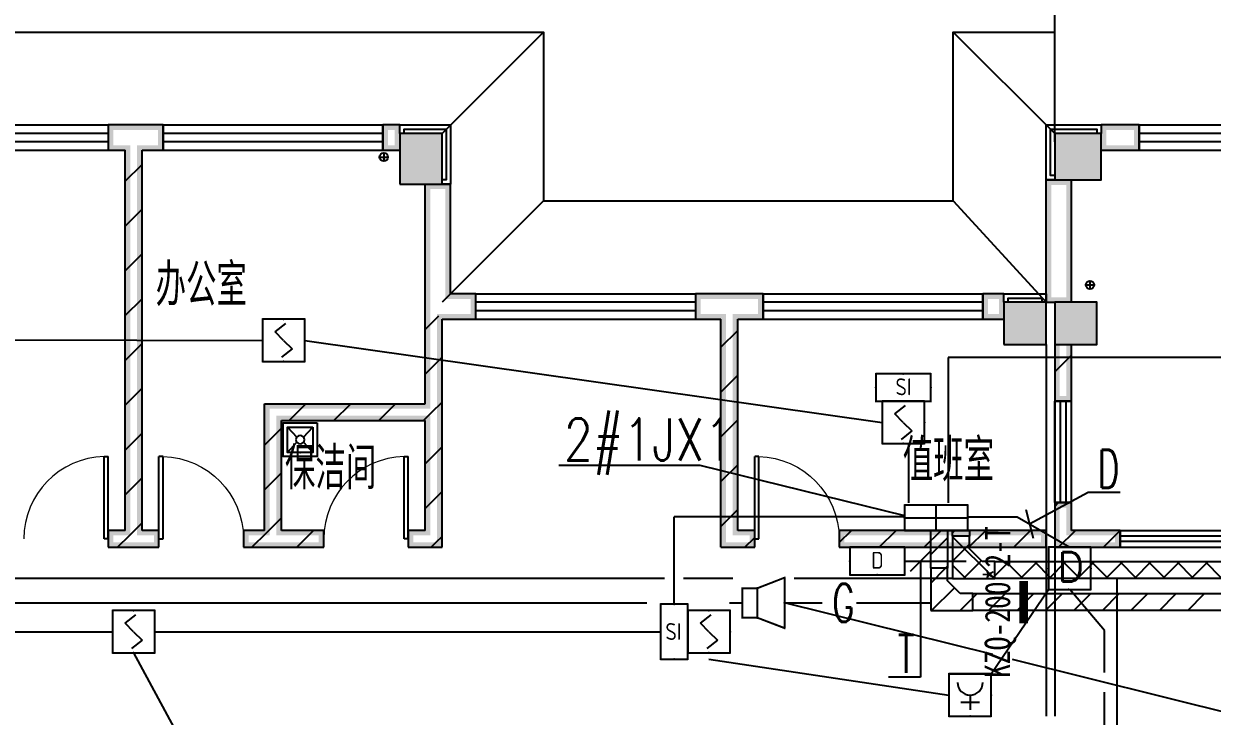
# Model space of a CAD drawing. Extents: x 101023 to 279373, y -114511 to 293844.
# Drawn here: x 169030 to 183095, y -13766 to -5568 of the extents above; entities that cross this region are included whole.
import ezdxf
from ezdxf.enums import TextEntityAlignment as Align

# ---------------------------------------------------------------- set-up
doc = ezdxf.new("R2010")
doc.units = 0
doc.header["$LTSCALE"] = 1000
doc.header["$MEASUREMENT"] = 0
for name, color, linetype in [('A-WALL-PATT', 252, 'Continuous'), ('BZ', 7, 'Continuous'), ('CABLETRAY', 3, 'Continuous'), ('COLUMN', 2, 'Continuous'), ('DIM-消防', 3, 'Continuous'), ('E2-楼梯、坡道', 52, 'Continuous'), ('EQUIP-广播', 3, 'Continuous'), ('EQUIP-消防', 3, 'Continuous'), ('EQUIP-箱柜', 3, 'Continuous'), ('PUB_HATCH', 8, 'Continuous'), ('PUB_TEXT', 7, 'Continuous'), ('PUB_WALL', 2, 'Continuous'), ('SIG_TEXT', 7, 'Continuous'), ('STAIR', 2, 'Continuous'), ('TEL_HATCH', 8, 'Continuous'), ('WALL', 2, 'Continuous'), ('WINDOW', 2, 'Continuous'), ('WIRE-消防', 1, 'Continuous'), ('厨卫', 252, 'Continuous'), ('抗震支吊架', 2, 'Continuous'), ('排水', 153, 'Continuous'), ('看线', 30, 'Continuous')]:
    doc.layers.add(name, color=color, linetype=linetype)
doc.styles.add('_TEL_ATTDEF', font='gbenor', dxfattribs={"bigfont": 'gbcbig'})
doc.styles.add('_TEL_DIM', font='simplex.shx', dxfattribs={"width": 0.8, "height": 3.5, "bigfont": 'gbcbig.shx'})
doc.styles.add('kzcad', font='', dxfattribs={"width": 0.8})
doc.styles.get("Standard").update_dxf_attribs({"font": 'simplex.shx', "width": 0.8, "bigfont": 'gbcbig.shx'})
doc.styles.get('kzcad').set_extended_font_data('SimSun')
pattern_1 = [(45, (-908016.57, -754752.9), (-265.16515, 265.16515), [])]

# ---------------------------------------------------------------- blocks, each defined once
blk = doc.blocks.new('$equip$00002755')
for p, q in [((0.5, 0.5), (-0.5, 0.5)), ((-0.5, 0.5), (-0.5, -0.5)), ((0.5, -0.5), (0.5, 0.5)), ((-0.5, -0.5), (0.5, -0.5))]:
    blk.add_line(p, q)
at = {"const_width": 0.04}
blk.add_lwpolyline([(-0.5, 0.5), (0.5, 0.5), (0.5, -0.5), (-0.5, -0.5), (-0.5, 0.5), (0.5, 0.5)], dxfattribs=at)
for p in [(0, 0.5), (-0.5, 0), (0.5, 0), (-0.027, -0.5)]:
    blk.add_point(p)
at = {"color": 7}
blk.add_attdef('$TEXT$', text='', height=0.4, dxfattribs=at).set_placement((0.026, -0.008), align=Align.MIDDLE_CENTER)
at = {"color": 7, "flags": 1}
for tag, height, p in [('A', 0.00002, (0, 0)), ('B', 0.4, (0.755, -0.254))]:
    blk.add_attdef(tag, text='', height=height, dxfattribs=at).set_placement(p, align=Align.MIDDLE_CENTER)
blk = doc.blocks.new('$equip$00002656')
for p, q in [((-0.5, 1), (-0.5, 0)), ((0.5, 1), (-0.5, 1)), ((0.5, 0), (0.5, 1)), ((-0.219, 0.331), (0.222, 0.331)), ((0, 0.5), (0, 0.15)), ((-0.5, 0), (0.5, 0))]:
    blk.add_line(p, q)
at = {"const_width": 0.04}
blk.add_lwpolyline([(-0.5, 1), (0.5, 1), (0.5, 0), (-0.5, 0), (-0.5, 1), (0.5, 1)], dxfattribs=at)
blk.add_arc((0, 0.8), 0.3, 180, 0)
for p in [(0, 1), (-0.5, 0.5), (0.5, 0.5), (0, 0)]:
    blk.add_point(p)
at = {"color": 7, "flags": 1}
for tag, height, p in [('B', 0.4, (0.762, 0.292)), ('A', 0.00002, (0, 0))]:
    blk.add_attdef(tag, text='', height=height, dxfattribs=at).set_placement(p, align=Align.MIDDLE_CENTER)
blk = doc.blocks.new('$equip$00002982')
for p, q in [((0.35, 0.35), (1, 0.6)), ((1, 0.6), (1, -0.6)), ((0, 0.35), (0.35, 0.35)), ((0, 0.35), (0, -0.35)), ((0.35, 0.35), (0.35, -0.35)), ((0.35, -0.35), (0, -0.35)), ((1, -0.6), (0.35, -0.35))]:
    blk.add_line(p, q)
at = {"const_width": 0.04}
blk.add_lwpolyline([(0.35, 0.35), (0, 0.35), (0, -0.35), (0.35, -0.35), (1, -0.6), (1, 0.6), (0.35, 0.35), (0, 0.35)], dxfattribs=at)
for p in [(0.35, 0.35), (0, 0), (1, 0), (0.35, -0.35)]:
    blk.add_point(p)
at = {"color": 7, "style": '_TEL_DIM', "flags": 1}
for tag in ['A', 'REMARK']:
    blk.add_attdef(tag, text='', height=0.00002, dxfattribs=at).set_placement((0, 0), align=Align.MIDDLE_CENTER)
blk = doc.blocks.new('$Equip$00002649')
for p, q in [((-0.5, 0.5), (-0.5, -0.5)), ((0.5, 0.5), (-0.5, 0.5)), ((-0.2, 0.2), (0.05, 0.4)), ((0.5, -0.5), (0.5, 0.5)), ((0, 0), (-0.2, 0.2)), ((0, 0), (0.2, -0.2)), ((0.2, -0.2), (-0.05, -0.4)), ((-0.5, -0.5), (0.5, -0.5))]:
    blk.add_line(p, q)
at = {"const_width": 0.04}
blk.add_lwpolyline([(-0.5, 0.5), (0.5, 0.5), (0.5, -0.5), (-0.5, -0.5), (-0.5, 0.5), (0.5, 0.5)], dxfattribs=at)
for p in [(0, 0.5), (-0.5, 0), (0.5, 0), (0, -0.5)]:
    blk.add_point(p)
at = {"color": 7, "flags": 1}
for tag, height, p in [('A', 0.00002, (0, 0)), ('B', 0.4, (0.762, -0.208))]:
    blk.add_attdef(tag, text='', height=height, dxfattribs=at).set_placement(p, align=Align.MIDDLE_CENTER)
blk = doc.blocks.new('$equip$00002779')
for p, q in [((0.65, 0.65), (-0.65, 0.65)), ((-0.65, 0.65), (-0.65, 0)), ((0.65, 0), (0.65, 0.65)), ((-0.65, 0), (0.65, 0))]:
    blk.add_line(p, q)
at = {"const_width": 0.04}
blk.add_lwpolyline([(-0.65, 0.65), (-0.65, 0), (0.65, 0), (0.65, 0.65), (-0.65, 0.65), (-0.65, 0)], dxfattribs=at)
for p in [(0, 0.65), (-0.65, 0.325), (0.65, 0.325), (0, 0)]:
    blk.add_point(p)
at = {"color": 7}
blk.add_attdef('$TEXT$', text='', height=0.4, dxfattribs=at).set_placement((0.006, 0.343), align=Align.MIDDLE_CENTER)
at = {"color": 7, "flags": 1}
for tag, p in [('B', (0.905, 0.246)), ('A', (0, 0))]:
    blk.add_attdef(tag, text='', height=0.4, dxfattribs=at).set_placement(p, align=Align.MIDDLE_CENTER)
blk = doc.blocks.new('$equip$00002776')
for p, q in [((0.65, 0.65), (-0.65, 0.65)), ((-0.65, 0.65), (-0.65, 0)), ((0.65, 0), (0.65, 0.65)), ((-0.65, 0), (0.65, 0))]:
    blk.add_line(p, q)
at = {"const_width": 0.04}
blk.add_lwpolyline([(-0.65, 0.65), (-0.65, 0), (0.65, 0), (0.65, 0.65), (-0.65, 0.65), (-0.65, 0)], dxfattribs=at)
for p in [(0, 0.65), (-0.65, 0.325), (0.65, 0.325), (0, 0)]:
    blk.add_point(p)
at = {"color": 7}
blk.add_attdef('$TEXT$', text='', height=0.4, dxfattribs=at).set_placement((0.006, 0.343), align=Align.MIDDLE_CENTER)
at = {"color": 7, "flags": 1}
for tag, p in [('B', (0.905, 0.246)), ('A', (0, 0))]:
    blk.add_attdef(tag, text='', height=0.4, dxfattribs=at).set_placement(p, align=Align.MIDDLE_CENTER)
blk = doc.blocks.new('$lvtry$00000191')
for p, q in [((-150, -150), (-39, -269)), ((39, -269), (150, -150)), ((-150, -450), (-39, -331)), ((39, -331), (150, -450))]:
    blk.add_line(p, q)
for points in [[(200, -500), (200, -100), (-200, -100), (-200, -500)], [(150, -450), (150, -150), (-150, -150), (-150, -450)]]:
    blk.add_lwpolyline(points, close=True)
blk.add_circle((0, -300), 50)
blk.add_point((0, -150))
blk = doc.blocks.new('ng')
at = {"layer": '排水'}
for p, q in [((345991, 781358), (346091, 781358)), ((346041, 781408), (346041, 781308))]:
    blk.add_line(p, q, dxfattribs=at)
blk.add_circle((346041, 781358), 50, dxfattribs=at)
blk = doc.blocks.new('雨水管')
at = {"layer": '排水'}
blk.add_blockref('ng', (628577, -46811), dxfattribs=at)
blk = doc.blocks.new('$WINLIB2D$00000001')
at = {"color": 0}
for points in [[(-0.5, 0.5), (-0.5, -0.5)], [(-0.5, 0.5), (0.5, 0.5)], [(0.5, -0.5), (0.5, 0.5)], [(0.5, 0.1667), (-0.5, 0.1667)], [(0.5, -0.1667), (-0.5, -0.1667)], [(-0.5, -0.5), (0.5, -0.5)]]:
    blk.add_lwpolyline(points, dxfattribs=at)
blk = doc.blocks.new('$DorLib2D$00000001')
for p, q in [((0.45, 0.975), (0.5, 0.975)), ((0.45, 0), (0.45, 0.975)), ((0.5, 0), (0.5, 0.975)), ((0.5, 0), (0.45, 0))]:
    blk.add_line(p, q)
at = {"lineweight": 13}
blk.add_arc((0.475, 0), 0.975, 91.4693, 180, dxfattribs=at)
blk = doc.blocks.new('_FZH')
blk.add_lwpolyline([(-0.5, -0.5), (0.5, -0.5), (0.5, 0.5), (-0.5, 0.5)], close=True)
at = {"layer": 'PUB_HATCH'}
blk.add_solid([(-0.5, -0.5), (0.5, -0.5), (-0.5, 0.5), (0.5, 0.5)], dxfattribs=at)
blk = doc.blocks.new('A$C40CE5D7B')
at = {"layer": 'A-WALL-PATT'}
h = blk.add_hatch(dxfattribs=at)
h.set_pattern_fill('普通砖', color=256, scale=150, style=0)
h.set_pattern_definition(pattern_1)
h.paths.add_polyline_path([(54000, 103903), (54040, 103910), (54100, 103970), (54100, 108470), (54000, 108570), (53900, 108470), (53900, 103970), (53960, 103910)])
h = blk.add_hatch(dxfattribs=at)
h.set_pattern_fill('普通砖', color=256, scale=150, style=0)
h.set_pattern_definition(pattern_1)
h.paths.add_polyline_path([(57517, 105370), (57650, 105370), (57650, 106470), (57590, 106530), (57617, 106637), (57510, 106670), (57450, 106670), (57450, 105470), (57510, 105410)])
h = blk.add_hatch(dxfattribs=at)
h.set_pattern_fill('普通砖', color=256, scale=150, style=0)
h.set_pattern_definition(pattern_1)
h.paths.add_polyline_path([(60950, 103770), (61150, 103970), (61150, 106470), (61050, 106570), (60950, 106470)])
h = blk.add_hatch(dxfattribs=at)
h.set_pattern_fill('普通砖', color=256, scale=150, style=0)
h.set_pattern_definition(pattern_1)
h.paths.add_polyline_path([(65100, 106170), (64900, 106170), (64900, 105500), (65100, 105500)])
h = blk.add_hatch(dxfattribs=at)
h.set_pattern_fill('普通砖', color=256, scale=150, style=0)
h.set_pattern_definition(pattern_1)
h.paths.add_polyline_path([(55550, 105470), (55750, 105270), (57450, 105270), (57510, 105330), (57517, 105370), (57510, 105410), (57450, 105470)])
h = blk.add_hatch(dxfattribs=at)
h.set_pattern_fill('普通砖', color=256, scale=150, style=0)
h.set_pattern_definition(pattern_1)
h.paths.add_polyline_path([(55650, 103903), (55690, 103910), (55750, 103970), (55750, 105270), (55550, 105470), (55550, 103970), (55610, 103910)])
h = blk.add_hatch(dxfattribs=at)
h.set_pattern_fill('普通砖', color=256, scale=150, style=0)
h.set_pattern_definition(pattern_1)
h.paths.add_polyline_path([(57450, 103970), (57650, 103770), (57650, 105370), (57517, 105370), (57510, 105330), (57450, 105270)])
h = blk.add_hatch(dxfattribs=at)
h.set_pattern_fill('普通砖', color=256, scale=150, style=0)
h.set_pattern_definition(pattern_1)
h.paths.add_polyline_path([(64900, 103770), (65100, 103970), (65100, 104300), (64900, 104300)])
h = blk.add_hatch(dxfattribs=at)
h.set_pattern_fill('普通砖', color=256, scale=150, style=0)
h.set_pattern_definition(pattern_1)
h.paths.add_polyline_path([(53960, 103910), (53900, 103970), (53700, 103970), (53700, 103770), (54000, 103770), (54000, 103903)])
h = blk.add_hatch(dxfattribs=at)
h.set_pattern_fill('普通砖', color=256, scale=150, style=0)
h.set_pattern_definition(pattern_1)
h.paths.add_polyline_path([(54000, 103903), (54000, 103770), (54300, 103770), (54300, 103970), (54100, 103970), (54040, 103910)])
h = blk.add_hatch(dxfattribs=at)
h.set_pattern_fill('普通砖', color=256, scale=150, style=0)
h.set_pattern_definition(pattern_1)
h.paths.add_polyline_path([(55610, 103910), (55550, 103970), (55300, 103970), (55300, 103770), (55650, 103770), (55650, 103903)])
h = blk.add_hatch(dxfattribs=at)
h.set_pattern_fill('普通砖', color=256, scale=150, style=0)
h.set_pattern_definition(pattern_1)
h.paths.add_polyline_path([(55650, 103903), (55650, 103770), (56250, 103770), (56250, 103970), (55750, 103970), (55690, 103910)])
h = blk.add_hatch(dxfattribs=at)
h.set_pattern_fill('普通砖', color=256, scale=150, style=0)
h.set_pattern_definition(pattern_1)
h.paths.add_polyline_path([(57650, 103770), (57450, 103970), (57250, 103970), (57250, 103770)])
h = blk.add_hatch(dxfattribs=at)
h.set_pattern_fill('普通砖', color=256, scale=150, style=0)
h.set_pattern_definition(pattern_1)
h.paths.add_polyline_path([(61150, 103970), (60950, 103770), (61350, 103770), (61350, 103970)])
h = blk.add_hatch(dxfattribs=at)
h.set_pattern_fill('普通砖', color=256, scale=150, style=0)
h.set_pattern_definition(pattern_1)
h.paths.add_polyline_path([(64800, 103970), (62350, 103970), (62350, 103770), (64800, 103770)])
h = blk.add_hatch(dxfattribs=at)
h.set_pattern_fill('普通砖', color=256, scale=150, style=0)
h.set_pattern_definition(pattern_1)
h.paths.add_polyline_path([(65100, 103970), (64900, 103770), (65675, 103770), (65675, 103970)])
at = {"layer": 'PUB_WALL'}
for points in [[(54000, 108770), (53700, 108770), (53760, 108710), (54000, 108710)], [(53700, 108770), (53700, 108470), (53760, 108530), (53760, 108710)], [(54350, 108770), (54000, 108770), (54000, 108710), (54290, 108710)], [(54350, 108470), (54350, 108770), (54290, 108710), (54290, 108530)], [(57150, 108770), (56950, 108770), (57010, 108710), (57090, 108710)], [(56950, 108770), (56950, 108470), (57010, 108530), (57010, 108710)], [(57150, 108470), (57150, 108670), (57150, 108770), (57090, 108710), (57090, 108530)], [(65900, 108770), (65450, 108770), (65510, 108710), (65840, 108710)], [(65450, 108770), (65450, 108470), (65510, 108530), (65510, 108710)], [(65900, 108470), (65900, 108770), (65840, 108710), (65840, 108530)], [(57650, 108670), (57150, 108670), (57210, 108610), (57590, 108610)], [(57150, 108670), (57150, 108070), (57210, 108130), (57210, 108610)], [(57650, 108070), (57650, 108670), (57590, 108610), (57590, 108130)], [(65450, 108670), (64900, 108670), (64960, 108610), (65390, 108610)], [(64900, 108670), (64900, 108120), (64960, 108180), (64960, 108610)], [(65450, 108120), (65450, 108670), (65390, 108610), (65390, 108180)], [(53700, 108470), (53900, 108470), (53960, 108530), (53760, 108530)], [(53900, 103970), (53900, 108470), (53960, 108530), (53960, 103910)], [(54100, 103970), (54100, 108470), (54040, 108530), (54040, 103910)], [(54100, 108470), (54350, 108470), (54290, 108530), (54040, 108530)], [(56950, 108470), (57150, 108470), (57090, 108530), (57010, 108530)], [(65450, 108470), (65900, 108470), (65840, 108530), (65510, 108530)], [(64900, 108120), (65450, 108120), (65390, 108180), (64960, 108180)], [(57150, 108070), (57650, 108070), (57590, 108130), (57210, 108130)], [(57450, 106670), (57450, 108070), (57510, 108070), (57510, 106670)], [(57450, 108070), (57750, 108070), (57750, 108010), (57450, 108010)], [(57750, 106770), (57750, 108070), (57690, 108070), (57690, 106710)], [(64800, 106670), (64860, 106670), (64860, 108120), (64800, 108120)], [(64800, 108120), (64800, 108060), (65100, 108060), (65100, 108120)], [(65100, 106670), (65100, 108120), (65040, 108120), (65040, 106670)], [(58050, 106770), (57750, 106770), (57690, 106710), (57990, 106710)], [(58050, 106470), (58050, 106770), (57990, 106710), (57990, 106530)], [(61050, 106770), (60650, 106770), (60710, 106710), (61050, 106710)], [(60650, 106770), (60650, 106470), (60710, 106530), (60710, 106710)], [(61450, 106770), (61050, 106770), (61050, 106710), (61390, 106710)], [(61450, 106470), (61450, 106770), (61390, 106710), (61390, 106530)], [(64300, 106770), (64050, 106770), (64110, 106710), (64240, 106710)], [(64050, 106770), (64050, 106470), (64110, 106530), (64110, 106710)], [(64300, 106470), (64300, 106770), (64240, 106710), (64240, 106530)], [(57450, 105470), (57450, 106670), (57510, 106670), (57510, 105410)], [(64800, 106670), (64300, 106670), (64360, 106610), (64740, 106610)], [(64300, 106670), (64300, 106170), (64360, 106230), (64360, 106610)], [(64800, 106170), (64800, 106670), (64740, 106610), (64740, 106230)], [(64800, 106670), (65100, 106670), (65100, 106730), (64800, 106730)], [(65400, 106670), (64900, 106670), (64960, 106610), (65340, 106610)], [(64900, 106670), (64900, 106170), (64960, 106230), (64960, 106610)], [(65400, 106170), (65400, 106670), (65340, 106610), (65340, 106230)], [(57650, 106470), (58050, 106470), (57990, 106530), (57590, 106530)], [(57650, 105370), (57650, 106470), (57590, 106530), (57590, 105370)], [(60650, 106470), (60950, 106470), (61010, 106530), (60710, 106530)], [(60950, 103770), (60950, 106470), (61010, 106530), (61010, 103830)], [(61150, 103970), (61150, 106470), (61090, 106530), (61090, 103910)], [(61150, 106470), (61450, 106470), (61390, 106530), (61090, 106530)], [(64050, 106470), (64300, 106470), (64240, 106530), (64110, 106530)], [(64300, 106170), (64800, 106170), (64740, 106230), (64360, 106230)], [(64900, 106170), (65400, 106170), (65340, 106230), (64960, 106230)], [(64960, 106170), (64900, 106170), (64900, 105500), (64960, 105560)], [(65100, 106170), (65040, 106170), (65040, 105560), (65100, 105500)], [(64900, 105500), (65100, 105500), (65040, 105560), (64960, 105560)], [(55550, 105470), (57450, 105470), (57510, 105410), (55610, 105410)], [(55550, 103970), (55550, 105470), (55610, 105410), (55610, 103910)], [(57650, 103770), (57650, 105370), (57590, 105370), (57590, 103830)], [(55750, 105270), (57450, 105270), (57510, 105330), (55690, 105330)], [(55750, 103970), (55750, 105270), (55690, 105330), (55690, 103910)], [(57450, 103970), (57450, 105270), (57510, 105330), (57510, 103910)], [(65100, 104300), (64900, 104300), (64960, 104240), (65040, 104240)], [(64900, 104300), (64900, 103770), (64960, 103830), (64960, 104240)], [(65100, 103970), (65100, 104300), (65040, 104240), (65040, 103910)], [(53900, 103970), (53700, 103970), (53760, 103910), (53960, 103910)], [(53700, 103970), (53700, 103770), (53760, 103830), (53760, 103910)], [(54300, 103970), (54100, 103970), (54040, 103910), (54240, 103910)], [(54300, 103770), (54300, 103970), (54240, 103910), (54240, 103830)], [(55550, 103970), (55300, 103970), (55360, 103910), (55610, 103910)], [(55300, 103970), (55300, 103770), (55360, 103830), (55360, 103910)], [(56250, 103970), (55750, 103970), (55690, 103910), (56190, 103910)], [(56250, 103770), (56250, 103970), (56190, 103910), (56190, 103830)], [(57450, 103970), (57250, 103970), (57310, 103910), (57510, 103910)], [(57250, 103970), (57250, 103770), (57310, 103830), (57310, 103910)], [(61350, 103970), (61150, 103970), (61090, 103910), (61290, 103910)], [(61350, 103770), (61350, 103970), (61290, 103910), (61290, 103830)], [(64800, 103970), (62350, 103970), (62410, 103910), (64740, 103910)], [(62350, 103970), (62350, 103770), (62410, 103830), (62410, 103910)], [(64800, 103770), (64800, 103970), (64740, 103910), (64740, 103830)], [(65675, 103970), (65100, 103970), (65040, 103910), (65615, 103910)], [(65675, 103770), (65675, 103970), (65615, 103910), (65615, 103830)], [(53700, 103770), (54000, 103770), (54000, 103830), (53760, 103830)], [(54000, 103770), (54300, 103770), (54240, 103830), (54000, 103830)], [(55300, 103770), (55650, 103770), (55650, 103830), (55360, 103830)], [(55650, 103770), (56250, 103770), (56190, 103830), (55650, 103830)], [(57250, 103770), (57650, 103770), (57590, 103830), (57310, 103830)], [(60950, 103770), (61350, 103770), (61290, 103830), (61010, 103830)], [(62350, 103770), (64800, 103770), (64740, 103830), (62410, 103830)], [(64900, 103770), (65675, 103770), (65615, 103830), (64960, 103830)]]:
    blk.add_hatch(color=256, dxfattribs=at).paths.add_polyline_path(points)
for points in [[(57150, 108670), (57150, 108770), (57750, 108770), (57750, 108070), (57650, 108070)], [(64900, 108120), (64800, 108120), (64800, 108770), (65450, 108770), (65450, 108670)], [(57200, 108670), (57200, 108720), (57700, 108720), (57700, 108120), (57650, 108120)], [(64900, 108170), (64850, 108170), (64850, 108720), (65400, 108720), (65400, 108670)], [(64300, 106670), (64300, 106770), (64800, 106770), (64800, 106670)], [(64350, 106670), (64350, 106720), (64750, 106720), (64750, 106670)]]:
    blk.add_lwpolyline(points)
at = {"layer": 'E2-楼梯、坡道'}
blk.add_lwpolyline([(64900, 108570), (64900, 108570), (64900, 111570), (72940, 111570), (72940, 108670)], dxfattribs=at)
at = {"layer": 'WALL'}
for p, q in [((54000, 108770), (53700, 108770)), ((53700, 108770), (53700, 108470)), ((54350, 108770), (54000, 108770)), ((54350, 108470), (54350, 108770)), ((57150, 108770), (56950, 108770)), ((56950, 108770), (56950, 108470)), ((57150, 108670), (57150, 108770)), ((65900, 108770), (65450, 108770)), ((65450, 108770), (65450, 108670)), ((65900, 108470), (65900, 108770)), ((53700, 108470), (53900, 108470)), ((53900, 103970), (53900, 108470)), ((54100, 103970), (54100, 108470)), ((54100, 108470), (54350, 108470)), ((56950, 108470), (57150, 108470)), ((65450, 108470), (65900, 108470)), ((57450, 106670), (57450, 108070)), ((57450, 108070), (57750, 108070)), ((57750, 106770), (57750, 108070)), ((64800, 106670), (64800, 108120)), ((64800, 108120), (64900, 108120)), ((65100, 106670), (65100, 108120)), ((58050, 106770), (57750, 106770)), ((58050, 106470), (58050, 106770)), ((61050, 106770), (60650, 106770)), ((60650, 106770), (60650, 106470)), ((61450, 106770), (61050, 106770)), ((61450, 106470), (61450, 106770)), ((64300, 106770), (64050, 106770)), ((64050, 106770), (64050, 106470)), ((64300, 106670), (64300, 106770)), ((57450, 105470), (57450, 106670)), ((64800, 106670), (64900, 106670)), ((57650, 106470), (58050, 106470)), ((57650, 105370), (57650, 106470)), ((60650, 106470), (60950, 106470)), ((60950, 103770), (60950, 106470)), ((61150, 103970), (61150, 106470)), ((61150, 106470), (61450, 106470)), ((64050, 106470), (64300, 106470)), ((64900, 106170), (64900, 105500)), ((65100, 105500), (65100, 106170)), ((64900, 105500), (65100, 105500)), ((55550, 105470), (57450, 105470)), ((55550, 103970), (55550, 105470)), ((57650, 103770), (57650, 105370)), ((55750, 105270), (57450, 105270)), ((55750, 103970), (55750, 105270)), ((57450, 103970), (57450, 105270)), ((65100, 104300), (64900, 104300)), ((64900, 104300), (64900, 103770)), ((65100, 103970), (65100, 104300)), ((53900, 103970), (53700, 103970)), ((53700, 103970), (53700, 103770)), ((54300, 103970), (54100, 103970)), ((54300, 103770), (54300, 103970)), ((55550, 103970), (55300, 103970)), ((55300, 103970), (55300, 103770)), ((56250, 103970), (55750, 103970)), ((56250, 103770), (56250, 103970)), ((57450, 103970), (57250, 103970)), ((57250, 103970), (57250, 103770)), ((61350, 103970), (61150, 103970)), ((61350, 103770), (61350, 103970)), ((64800, 103970), (62350, 103970)), ((62350, 103970), (62350, 103770)), ((64800, 103770), (64800, 103970)), ((65675, 103970), (65100, 103970)), ((65675, 103770), (65675, 103970)), ((53700, 103770), (54000, 103770)), ((54000, 103770), (54300, 103770)), ((55300, 103770), (55650, 103770)), ((55650, 103770), (56250, 103770)), ((57250, 103770), (57650, 103770)), ((60950, 103770), (61350, 103770)), ((62350, 103770), (64800, 103770)), ((64900, 103770), (65675, 103770))]:
    blk.add_line(p, q, dxfattribs=at)
at = {"layer": '排水'}
for p, q in [((58850, 109870), (57650, 108670)), ((64900, 108670), (63700, 109870)), ((58850, 107870), (57650, 106670)), ((63700, 107870), (64800, 106670))]:
    blk.add_line(p, q, dxfattribs=at)
blk.add_lwpolyline([(17650, 89770), (17650, 95070), (7900, 95070), (7900, 97370), (7300, 97370), (7300, 107570), (7900, 107570), (7900, 109870), (58850, 109870), (58850, 107870), (63700, 107870), (63700, 109870), (64900, 109870)], dxfattribs=at)
at = {"layer": '看线'}
for p, q in [((64800, 106170), (64801, 101770)), ((64900, 106170), (64900, 101770))]:
    blk.add_line(p, q, dxfattribs=at)
blk.add_blockref('雨水管', (-917658, -626157))
at = {"layer": 'COLUMN', "xscale": 500.0003578513861, "yscale": 599.9999999338761, "zscale": 599.9999999338761}
blk.add_blockref('_FZH', (57400, 108370), dxfattribs=at)
at = {"layer": 'COLUMN'}
for p, xscale, yscale, zscale, rotation in [((65175, 108395), 549.9033198136603, 549.9999997576233, 549.9999997576233, 359.9999999696396), ((64550, 106420), 499.9999991938239, 500.0000002329471, 500.0000002329471, 359.9999999691574), ((65150, 106420), 499.9033203548752, 499.9999996453989, 499.9999996453989, 359.9999999886853)]:
    blk.add_blockref('_FZH', p, dxfattribs=dict(at, xscale=xscale, yscale=yscale, zscale=zscale, rotation=rotation))
at = {"layer": 'WINDOW'}
for p, xscale, yscale, zscale, rotation in [((52400, 108620), -2600, 300, 2600, 180), ((55650, 108620), 2599.999999999998, 300, 2599.999999999998, 1.614819422968554e-06), ((59350, 106620), -2600, 300, 2600, 180), ((65000, 104900), 1200, 200, 1200, 90)]:
    blk.add_blockref('$WINLIB2D$00000001', p, dxfattribs=dict(at, xscale=xscale, yscale=yscale, zscale=zscale, rotation=rotation))
for name, p, xscale, yscale, zscale in [('$WINLIB2D$00000001', (66650, 108620), 1500, 300, 1500), ('$WINLIB2D$00000001', (62750, 106620), 2600, 300, 2600), ('$DorLib2D$00000001', (53200, 103870), 1000, 1000, 1000), ('$DorLib2D$00000001', (54800, 103870), -1000, 1000, -1000), ('$DorLib2D$00000001', (56750, 103870), 1000, 1000, 1000), ('$DorLib2D$00000001', (61850, 103870), -1000, 1000, -1000), ('$WINLIB2D$00000001', (66425, 103870), 1500, 200, 1500)]:
    blk.add_blockref(name, p, dxfattribs=dict(at, xscale=xscale, yscale=yscale, zscale=zscale))
at = {"layer": '厨卫', "xscale": -1, "rotation": 180}
blk.add_blockref('$lvtry$00000191', (55971, 104744), dxfattribs=at)
at = {"layer": '排水'}
blk.add_blockref('ng', (-280723, -674482), dxfattribs=at)
at = {"layer": 'PUB_TEXT'}
for s, p in [('办公室', (54260, 106627)), ('值班室', (63102, 104551)), ('保洁间', (55791, 104456))]:
    blk.add_text(s, height=500, dxfattribs=at).set_placement(p)
blk = doc.blocks.new('$equip$00002936')
for p, q in [((-0.75, 0.6), (-0.75, 0)), ((0.75, 0.6), (-0.75, 0.6)), ((0, 0), (0, 0.6)), ((0.75, 0), (0.75, 0.6)), ((-0.75, 0.3), (0.75, 0.3)), ((-0.75, 0), (0.75, 0))]:
    blk.add_line(p, q)
at = {"const_width": 0.04}
blk.add_lwpolyline([(-0.75, 0.6), (-0.75, 0), (0.75, 0), (0.75, 0.6), (-0.75, 0.6), (-0.75, 0)], dxfattribs=at)
for p in [(0, 0.6), (-0.75, 0.3), (0.75, 0.3), (0, 0)]:
    blk.add_point(p)
at = {"color": 7, "style": '_TEL_DIM', "flags": 1}
for tag in ['A', 'REMARK']:
    blk.add_attdef(tag, text='', height=0.00002, dxfattribs=at).set_placement((0, 0), align=Align.MIDDLE_CENTER)

msp = doc.modelspace()

# ---------------------------------------------------------------- linework, layer by layer
at = {"layer": 'BZ'}
for p, q in [((175360, -10794), (177031, -10794)), ((177031, -10794), (179453, -11391))]:
    msp.add_line(p, q, dxfattribs=at)
at = {"layer": 'CABLETRAY'}
for p, q in [((179763, -11566), (179963, -11566)), ((179763, -12015), (179763, -11566)), ((179963, -11566), (179963, -12015)), ((180022, -11566), (180222, -11566)), ((180022, -11636), (180022, -11566)), ((180222, -11636), (180022, -11636)), ((180022, -11636), (180022, -12136)), ((180222, -11636), (180022, -11636)), ((180222, -11566), (180222, -11636)), ((180222, -11786), (180222, -11636)), ((180372, -11936), (180222, -11786)), ((180522, -11936), (180372, -11936)), ((180522, -12136), (180522, -11936)), ((180522, -11936), (230192, -11936)), ((180522, -12136), (180522, -11936)), ((179963, -12015), (179763, -12015)), ((179763, -12015), (179763, -12515)), ((179963, -12015), (179763, -12015)), ((179963, -12165), (179963, -12015)), ((180113, -12315), (179963, -12165)), ((180022, -12136), (180522, -12136)), ((230192, -12136), (180522, -12136)), ((180263, -12315), (180113, -12315)), ((180263, -12515), (180263, -12315)), ((180263, -12315), (229881, -12315)), ((180263, -12515), (180263, -12315)), ((179763, -12515), (180263, -12515)), ((229881, -12515), (180263, -12515))]:
    msp.add_line(p, q, dxfattribs=at)
at = {"layer": 'DIM-消防'}
for p, q in [((180887, -11320), (180976, -11658)), ((179767, -11805), (179519, -12052))]:
    msp.add_line(p, q, dxfattribs=at)
for points in [[(180932, -11489), (181625, -11112)], [(181625, -11112), (182005, -11112)], [(179643, -11929), (179643, -13302)], [(179643, -13302), (179263, -13302)]]:
    msp.add_lwpolyline(points, dxfattribs=at)
at = {"layer": 'TEL_HATCH', "linetype": 'Continuous'}
for p, q in [((179763, -11853), (179963, -11653)), ((180022, -11595), (180050, -11566)), ((180516, -12136), (180022, -11642)), ((180022, -11931), (180222, -11731)), ((180153, -12136), (180362, -11927)), ((180522, -12105), (180690, -11936)), ((180853, -12136), (180653, -11936)), ((180827, -12136), (181027, -11936)), ((181190, -12136), (180990, -11936)), ((181164, -12136), (181364, -11936)), ((181527, -12136), (181327, -11936)), ((181500, -12136), (181700, -11936)), ((181863, -12136), (181663, -11936)), ((181837, -12136), (182037, -11936)), ((182200, -12136), (182000, -11936)), ((182174, -12136), (182374, -11936)), ((182537, -12136), (182337, -11936)), ((182511, -12136), (182711, -11936)), ((182874, -12136), (182674, -11936)), ((182847, -12136), (183047, -11936)), ((183210, -12136), (183010, -11936)), ((179763, -12190), (179938, -12015)), ((179938, -12015), (179963, -11990)), ((180179, -12136), (180022, -11979)), ((180490, -12136), (180522, -12105)), ((179774, -12515), (180044, -12246)), ((180111, -12515), (180263, -12363)), ((180263, -12363), (180311, -12315)), ((180448, -12515), (180648, -12315)), ((180785, -12515), (180985, -12315)), ((181121, -12515), (181321, -12315)), ((181458, -12515), (181658, -12315)), ((181795, -12515), (181995, -12315)), ((182132, -12515), (182332, -12315)), ((182469, -12515), (182669, -12315)), ((182805, -12515), (183005, -12315))]:
    msp.add_line(p, q, dxfattribs=at)
at = {"layer": 'WIRE-消防', "linetype": 'Continuous'}
for p, q in [((168880, -9311), (171855, -9316)), ((172355, -9316), (179188, -10288)), ((156958, -12425), (176405, -12425)), ((177380, -12425), (177533, -12425)), ((178033, -12425), (178480, -12425)), ((178886, -12425), (179763, -12425)), ((163680, -12766), (170080, -12766)), ((170580, -12766), (176564, -12766)), ((170330, -13016), (172070, -16241))]:
    msp.add_line(p, q, dxfattribs=at)
at = {"layer": 'WIRE-消防'}
for p, q in [((184905, -9520), (179970, -9520)), ((179970, -9520), (179970, -11241)), ((179503, -11241), (179503, -10538)), ((179453, -11404), (176727, -11404)), ((176727, -12441), (176727, -11404)), ((180203, -11404), (180785, -11404)), ((180785, -11404), (181408, -11766)), ((179455, -11929), (180182, -11929)), ((176614, -12136), (157071, -12136)), ((177421, -12136), (176839, -12136)), ((180022, -12136), (178146, -12136)), ((181971, -14535), (181971, -12136)), ((180479, -13266), (181158, -12266)), ((181821, -12751), (181408, -12266)), ((180499, -13037), (178033, -12425)), ((181821, -13250), (181821, -12751)), ((177139, -13091), (179979, -13516)), ((185117, -14184), (180732, -13095)), ((181821, -14535), (181821, -13481))]:
    msp.add_line(p, q, dxfattribs=at)
at = {"layer": '抗震支吊架', "color": 2, "const_width": 100}
msp.add_lwpolyline([(180863, -12665), (180863, -12165)], dxfattribs=at)

# ---------------------------------------------------------------- block references
at = {"layer": 'EQUIP-广播', "xscale": 500, "yscale": 500, "zscale": 500}
msp.add_blockref('$equip$00002982', (177533, -12425), dxfattribs=at)
at = {"layer": 'EQUIP-消防', "xscale": 500, "yscale": 500, "zscale": 500}
for name, p in [('$Equip$00002649', (172105, -9316)), ('$Equip$00002649', (179438, -10288)), ('$Equip$00002649', (170330, -12766)), ('$Equip$00002649', (177139, -12766)), ('$equip$00002656', (180229, -13766))]:
    msp.add_blockref(name, p, dxfattribs=at)
at = {"layer": 'EQUIP-消防'}
ref = msp.add_blockref('$equip$00002776', (179438, -10038), dxfattribs=dict(at, xscale=500, yscale=500, zscale=500))
ref.add_attrib('$TEXT$', 'SI', dxfattribs={"layer": '0', "color": 7, "height": 200, "style": '_TEL_ATTDEF'}).set_placement((179441, -9866), align=Align.MIDDLE_CENTER)
ref = msp.add_blockref('$equip$00002779', (179130, -12091), dxfattribs=dict(at, xscale=500, yscale=500, zscale=500))
ref.add_attrib('$TEXT$', 'D', dxfattribs={"layer": '0', "color": 7, "height": 200, "style": '_TEL_ATTDEF'}).set_placement((179133, -11920), align=Align.MIDDLE_CENTER)
at = {"layer": 'EQUIP-消防', "ltscale": 5}
ref = msp.add_blockref('$equip$00002755', (181408, -12016), dxfattribs=dict(at, xscale=500, yscale=500, zscale=500))
ref.add_attrib('$TEXT$', 'D', dxfattribs={"layer": '0', "color": 7, "height": 350}).set_placement((181421, -11997), align=Align.MIDDLE_CENTER)
at = {"layer": 'EQUIP-消防'}
ref = msp.add_blockref('$equip$00002776', (176889, -12766), dxfattribs=dict(at, xscale=500, yscale=500, zscale=500, rotation=90))
ref.add_attrib('$TEXT$', 'SI', dxfattribs={"layer": '0', "color": 7, "height": 200, "style": '_TEL_ATTDEF'}).set_placement((176718, -12763), align=Align.MIDDLE_CENTER)
at = {"layer": 'EQUIP-箱柜', "xscale": 500, "yscale": 500, "zscale": 500}
msp.add_blockref('$equip$00002936', (179828, -11566), dxfattribs=at)
at = {"layer": 'STAIR'}
msp.add_blockref('A$C40CE5D7B', (116330, -115536), dxfattribs=at)

# ---------------------------------------------------------------- texts
at = {"layer": 'BZ', "style": '_TEL_DIM', "width": 0.8}
msp.add_text('2#1JX1', height=500, dxfattribs=at).set_placement((175421, -10740))
at = {"layer": 'DIM-消防', "color": 7, "style": '_TEL_DIM', "width": 0.64}
for s, p in [('D', (181737, -11062)), ('T', (179375, -13252))]:
    msp.add_text(s, height=450, dxfattribs=at).set_placement(p)
at = {"layer": 'SIG_TEXT', "style": '_TEL_DIM', "width": 0.64}
msp.add_text('G', height=450, dxfattribs=at).set_placement((178600, -12650))
at = {"layer": '抗震支吊架', "color": 2, "style": 'kzcad', "width": 0.8}
msp.add_text('KZQ-200*2-T', height=300, rotation=89.8854, dxfattribs=at).set_placement((180703, -12415), align=Align.CENTER)

doc.saveas('drawing.dxf')
